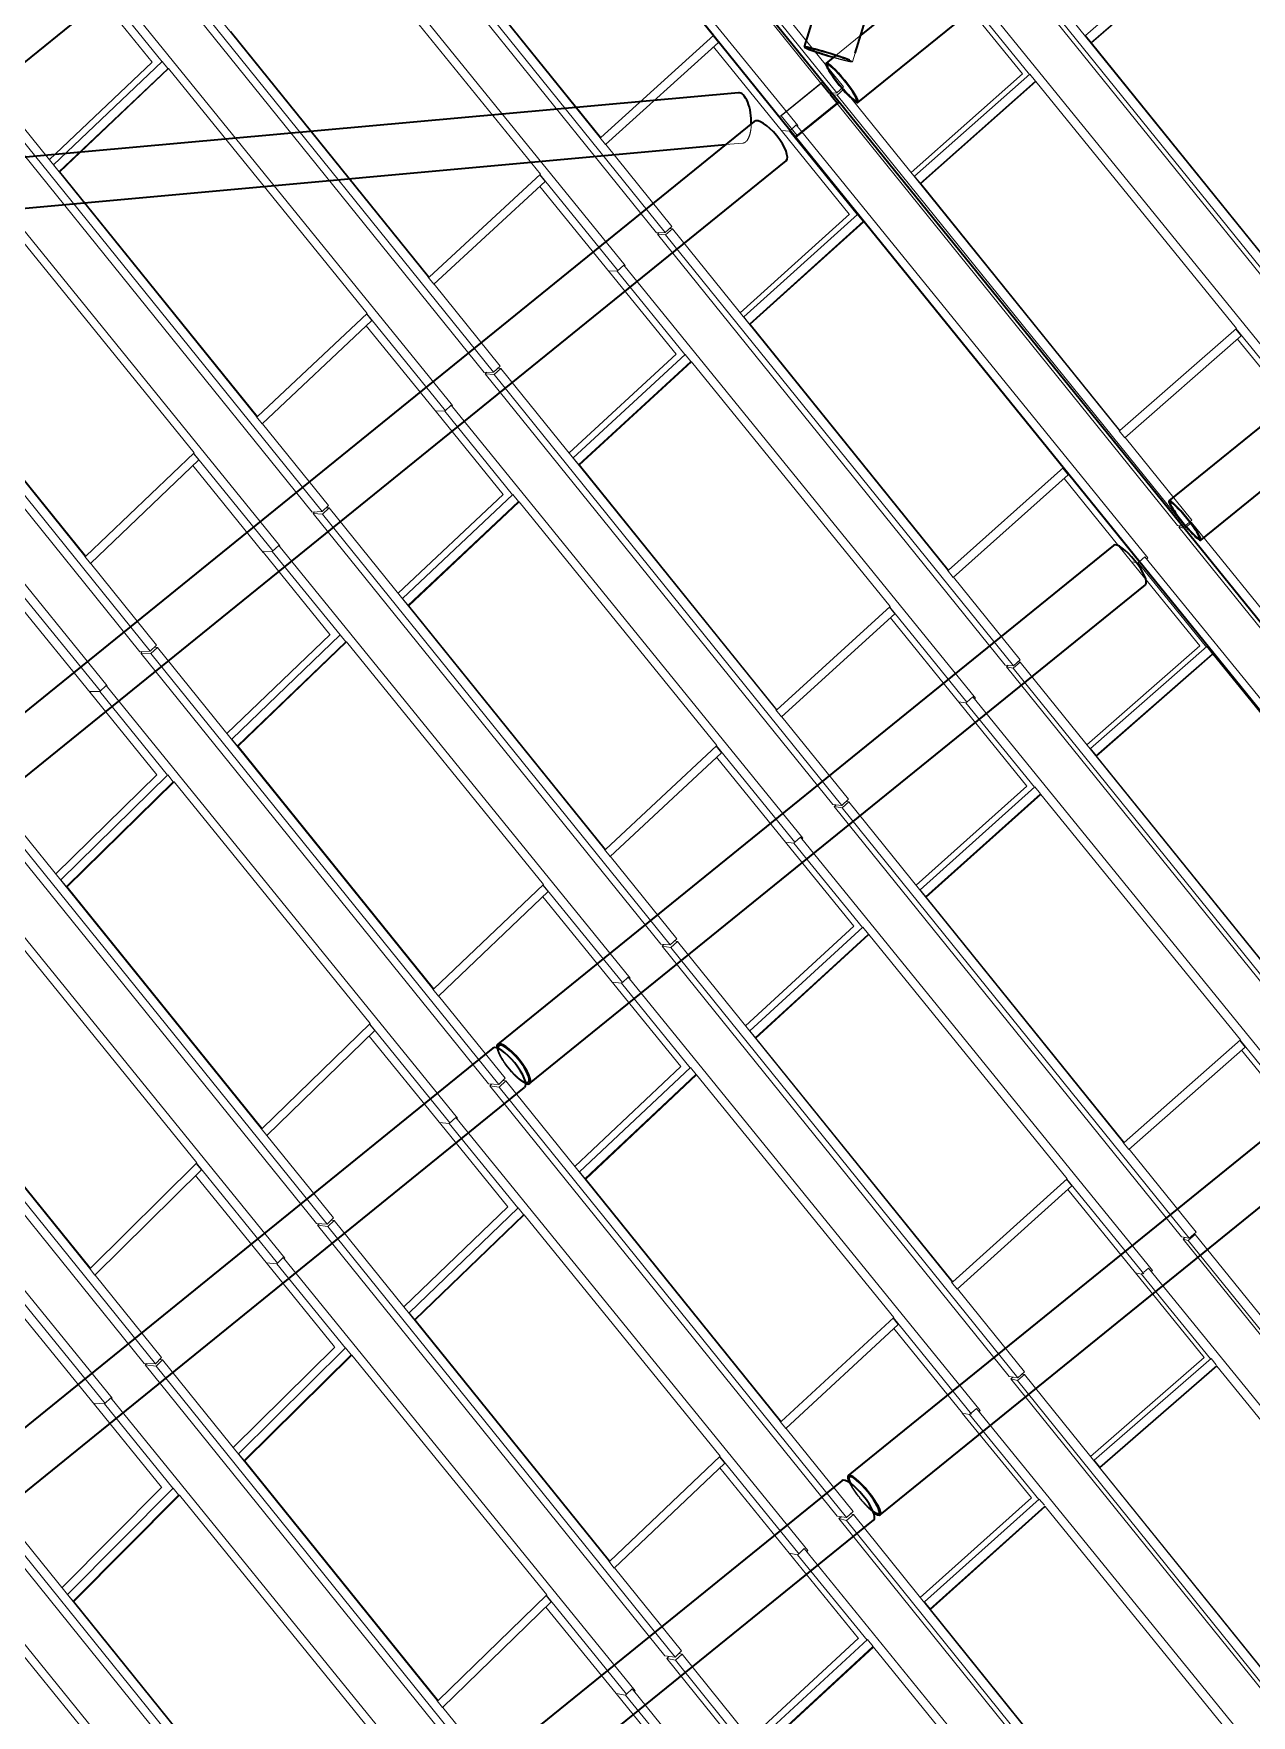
# Model space of a CAD drawing. Header units: millimetres. Extents: x 834681283 to 835686922, y 817551134 to 819407044.
# Drawn here: x 835303174 to 835309749, y 818142865 to 818151943 of the extents above; entities that cross this region are included whole.
import ezdxf

# ---------------------------------------------------------------- set-up
doc = ezdxf.new("R2010")
doc.units = ezdxf.units.MM
doc.header["$LTSCALE"] = 1200
doc.header["$MEASUREMENT"] = 0
doc.linetypes.add('P01-MAGP-P-RF$0$P01_MS_01_N1-FloorPlan-PART2OFUPPERROOFSETTINGOUT$0$BH DASHED2', pattern=[3, 2, -1])
doc.linetypes.add('P01-MAGP-P-RF$0$PHANTOM', pattern=[2.5, 1.25, -0.25, 0.25, -0.25, 0.25, -0.25])
for name, color, linetype, lineweight in [('P01-MAGP-P-RF$0$MMH053__', 253, 'P01-MAGP-P-RF$0$PHANTOM', 40), ('P01-MAGP-P-RF$0$P01_MS_01_N1-FloorPlan-PART2OFUPPERROOFSETTINGOUT$0$S-BEAM', 253, 'Continuous', 35), ('P01-MAGP-P-RF$0$P01_MS_01_N1-FloorPlan-PART2OFUPPERROOFSETTINGOUT$0$S-BEAM-HIDN', 253, 'P01-MAGP-P-RF$0$P01_MS_01_N1-FloorPlan-PART2OFUPPERROOFSETTINGOUT$0$BH DASHED2', 18), ('P01-MAGP-P-RF$0$ROOF MESH HALF TONE$0$A-GLAZ', 253, 'Continuous', 9)]:
    doc.layers.add(name, color=color, linetype=linetype, lineweight=lineweight)

# ---------------------------------------------------------------- blocks, each defined once
blk = doc.blocks.new('P01-MAGP-P-RF$0$P01_MS_01_N1-FloorPlan-PART2OFUPPERROOFSETTINGOUT$0$Circular Hollow Sections - CHS273x10_PSB97-8463233-PART 2 OF  UPPER ROOF SETTING OUT')
at = {"layer": 'P01-MAGP-P-RF$0$P01_MS_01_N1-FloorPlan-PART2OFUPPERROOFSETTINGOUT$0$S-BEAM'}
for p, q in [((83992, 47469.2), (80483.2, 45012.3)), ((80639.7, 44788.7), (84148.6, 47245.6))]:
    blk.add_line(p, q, dxfattribs=at)
for centre, major_axis, start_param, end_param in [((84070.3, 47357.4), (-78.3, 111.8), 3.141593, 6.283185), ((80561.5, 44900.5), (-78.3, 111.8), 0, 3.141593), ((80561.5, 44900.5), (-72.6, 103.6), 0, 3.141593), ((80561.5, 44900.5), (-78.3, 111.8), 3.141593, 6.283185), ((80561.5, 44900.5), (-72.6, 103.6), 3.141593, 6.283185)]:
    blk.add_ellipse(centre, major_axis=major_axis, ratio=0.284415, start_param=start_param, end_param=end_param, dxfattribs=at)
blk = doc.blocks.new('P01-MAGP-P-RF$0$P01_MS_01_N1-FloorPlan-PART2OFUPPERROOFSETTINGOUT$0$Circular Hollow Sections - CHS273x10_PSB97-8454068-PART 2 OF  UPPER ROOF SETTING OUT')
at = {"layer": 'P01-MAGP-P-RF$0$P01_MS_01_N1-FloorPlan-PART2OFUPPERROOFSETTINGOUT$0$S-BEAM'}
for p, q in [((82361.3, 57314.4), (75337.3, 52396.2)), ((75493.9, 52172.5), (82517.9, 57090.8))]:
    blk.add_line(p, q, dxfattribs=at)
for centre, major_axis, start_param, end_param in [((82439.6, 57202.6), (-78.3, 111.8), 3.141593, 6.283185), ((75415.6, 52284.3), (-78.3, 111.8), 0, 3.141593), ((75415.6, 52284.3), (-72.6, 103.6), 0, 3.141593), ((75415.6, 52284.3), (-78.3, 111.8), 3.141593, 6.283185), ((75415.6, 52284.3), (-72.6, 103.6), 3.141593, 6.283185)]:
    blk.add_ellipse(centre, major_axis=major_axis, ratio=0.358162, start_param=start_param, end_param=end_param, dxfattribs=at)
blk = doc.blocks.new('P01-MAGP-P-RF$0$P01_MS_01_N1-FloorPlan-PART2OFUPPERROOFSETTINGOUT$0$Circular Hollow Sections - CHS273x10_PSB97-8463272-PART 2 OF  UPPER ROOF SETTING OUT')
at = {"layer": 'P01-MAGP-P-RF$0$P01_MS_01_N1-FloorPlan-PART2OFUPPERROOFSETTINGOUT$0$S-BEAM'}
for p, q in [((82275.3, 49929.5), (78768.2, 47473.8)), ((78924.8, 47250.2), (82431.8, 49705.9))]:
    blk.add_line(p, q, dxfattribs=at)
for centre, major_axis, start_param, end_param in [((82353.6, 49817.7), (-78.3, 111.8), 3.141593, 6.283185), ((78846.5, 47362), (-78.3, 111.8), 3.141593, 6.283185), ((78846.5, 47362), (-72.6, 103.6), 3.141593, 6.283185), ((78846.5, 47362), (-78.3, 111.8), 0, 3.141593), ((78846.5, 47362), (-72.6, 103.6), 0, 3.141593)]:
    blk.add_ellipse(centre, major_axis=major_axis, ratio=0.308608, start_param=start_param, end_param=end_param, dxfattribs=at)
blk = doc.blocks.new('P01-MAGP-P-RF$0$P01_MS_01_N1-FloorPlan-PART2OFUPPERROOFSETTINGOUT$0$Circular Hollow Sections - CHS273x16_PSB98-8453937-PART 2 OF  UPPER ROOF SETTING OUT')
at = {"layer": 'P01-MAGP-P-RF$0$P01_MS_01_N1-FloorPlan-PART2OFUPPERROOFSETTINGOUT$0$S-BEAM'}
for p, q in [((80508.6, 59679.4), (73851, 55017.8)), ((74007.6, 54794.1), (80743.5, 59510.7))]:
    blk.add_line(p, q, dxfattribs=at)
for centre, major_axis, start_param, end_param in [((80665.2, 59622.5), (-78.3, 111.8), 3.141593, 5.452711), ((73929.3, 54906), (-78.3, 111.8), 0, 3.141593), ((73929.3, 54906), (-78.3, 111.8), 3.141593, 6.283185), ((73929.3, 54906), (-72.6, 103.6), 3.141593, 6.283185), ((73929.3, 54906), (-72.6, 103.6), 0, 3.141593)]:
    blk.add_ellipse(centre, major_axis=major_axis, ratio=0.383303, start_param=start_param, end_param=end_param, dxfattribs=at)
at = {"layer": 'P01-MAGP-P-RF$0$P01_MS_01_N1-FloorPlan-PART2OFUPPERROOFSETTINGOUT$0$S-BEAM-HIDN'}
blk.add_line((80586.9, 59734.3), (80508.6, 59679.5), dxfattribs=at)
blk.add_ellipse((80665.2, 59622.5), major_axis=(-78.3, 111.8), ratio=0.383303, start_param=5.453076, end_param=6.283185, dxfattribs=at)
blk = doc.blocks.new('P01-MAGP-P-RF$0$P01_MS_01_N1-FloorPlan-PART2OFUPPERROOFSETTINGOUT$0$Circular Hollow Sections - CHS273x10_PSB97-8454491-PART 2 OF  UPPER ROOF SETTING OUT')
at = {"layer": 'P01-MAGP-P-RF$0$P01_MS_01_N1-FloorPlan-PART2OFUPPERROOFSETTINGOUT$0$S-BEAM'}
for p, q in [((91452.6, 60017.9), (84638.4, 55246.5)), ((84597.9, 54884.9), (91609.2, 59794.3)), ((84495.8, 55146.7), (84441.3, 55108.5))]:
    blk.add_line(p, q, dxfattribs=at)
for centre, major_axis, start_param, end_param in [((91530.9, 59906.1), (-78.3, 111.8), 3.141593, 6.283185), ((84519.6, 54996.7), (-78.3, 111.8), 0, 3.141593), ((84519.6, 54996.7), (-78.3, 111.8), 3.141593, 6.283185), ((84519.6, 54996.7), (-72.6, 103.6), 3.141593, 6.283185), ((84519.6, 54996.7), (-72.6, 103.6), 0, 3.141593)]:
    blk.add_ellipse(centre, major_axis=major_axis, ratio=0.139727, start_param=start_param, end_param=end_param, dxfattribs=at)
at = {"layer": 'P01-MAGP-P-RF$0$P01_MS_01_N1-FloorPlan-PART2OFUPPERROOFSETTINGOUT$0$S-BEAM-HIDN'}
blk.add_line((84638.4, 55246.5), (84495.8, 55146.7), dxfattribs=at)
blk = doc.blocks.new('P01-MAGP-P-RF$0$P01_MS_01_N1-FloorPlan-PART2OFUPPERROOFSETTINGOUT$0$Circular Hollow Sections - CHS273x8_PSB100-8479085-PART 2 OF  UPPER ROOF SETTING OUT')
at = {"layer": 'P01-MAGP-P-RF$0$P01_MS_01_N1-FloorPlan-PART2OFUPPERROOFSETTINGOUT$0$S-BEAM'}
for p, q in [((86001.4, 59516), (84329.4, 55204.3)), ((84601.8, 55151.4), (86255.9, 59417.3))]:
    blk.add_line(p, q, dxfattribs=at)
for centre, major_axis, start_param, end_param in [((86128.6, 59466.7), (-127.3, 49.3), 3.141593, 6.283185), ((84456.7, 55154.9), (-127.3, 49.3), 0, 1.798404), ((84456.7, 55154.9), (-127.3, 49.3), 3.67592, 6.283185), ((84456.7, 55154.9), (-119.8, 46.5), 0, 1.814367), ((84456.7, 55154.9), (-119.8, 46.5), 3.683398, 6.283185)]:
    blk.add_ellipse(centre, major_axis=major_axis, ratio=0.052678, start_param=start_param, end_param=end_param, dxfattribs=at)
at = {"layer": 'P01-MAGP-P-RF$0$P01_MS_01_N1-FloorPlan-PART2OFUPPERROOFSETTINGOUT$0$S-BEAM-HIDN'}
blk.add_line((84584, 55105.6), (84601.7, 55151.4), dxfattribs=at)
for major_axis, start_param, end_param in [((-127.3, 49.3), 1.798768, 3.141593), ((-119.8, 46.5), 1.814755, 3.141593), ((-119.8, 46.5), 3.141593, 3.683011), ((-127.3, 49.3), 3.141593, 3.675555)]:
    blk.add_ellipse((84456.7, 55154.9), major_axis=major_axis, ratio=0.052678, start_param=start_param, end_param=end_param, dxfattribs=at)
blk = doc.blocks.new('P01-MAGP-P-RF$0$P01_MS_01_N1-FloorPlan-PART2OFUPPERROOFSETTINGOUT$0$Circular Hollow Sections - CHS273x10_PSB97-8463234-PART 2 OF  UPPER ROOF SETTING OUT')
at = {"layer": 'P01-MAGP-P-RF$0$P01_MS_01_N1-FloorPlan-PART2OFUPPERROOFSETTINGOUT$0$S-BEAM'}
for p, q in [((87489.5, 49918.2), (84028.6, 47494.9)), ((84185.2, 47271.3), (87646.1, 49694.6))]:
    blk.add_line(p, q, dxfattribs=at)
for centre, major_axis, start_param, end_param in [((87567.8, 49806.4), (-78.3, 111.8), 3.141593, 6.283185), ((84106.9, 47383.1), (-78.3, 111.8), 0, 0.726239), ((84106.9, 47383.1), (-78.3, 111.8), 3.141593, 6.283185), ((84106.9, 47383.1), (-72.6, 103.6), 0, 0.705416), ((84106.9, 47383.1), (-72.6, 103.6), 3.141593, 6.283185), ((84106.9, 47383.1), (-72.6, 103.6), 2.436177, 3.141593), ((84106.9, 47383.1), (-78.3, 111.8), 2.415354, 3.141593)]:
    blk.add_ellipse(centre, major_axis=major_axis, ratio=0.213826, start_param=start_param, end_param=end_param, dxfattribs=at)
at = {"layer": 'P01-MAGP-P-RF$0$P01_MS_01_N1-FloorPlan-PART2OFUPPERROOFSETTINGOUT$0$S-BEAM-HIDN'}
for major_axis, start_param, end_param in [((-78.3, 111.8), 0.726604, 2.414989), ((-72.6, 103.6), 0.70581, 2.435783)]:
    blk.add_ellipse((84106.9, 47383.1), major_axis=major_axis, ratio=0.213826, start_param=start_param, end_param=end_param, dxfattribs=at)
blk = doc.blocks.new('P01-MAGP-P-RF$0$P01_MS_01_N1-FloorPlan-PART2OFUPPERROOFSETTINGOUT$0$Circular Hollow Sections - CHS273x8_PSB100-8479034-PART 2 OF  UPPER ROOF SETTING OUT')
at = {"layer": 'P01-MAGP-P-RF$0$P01_MS_01_N1-FloorPlan-PART2OFUPPERROOFSETTINGOUT$0$S-BEAM'}
for p, q in [((83957.6, 54982.6), (79427.7, 54889.3)), ((79433.3, 54616.3), (83868.9, 54707.7))]:
    blk.add_line(p, q, dxfattribs=at)
for centre, major_axis, start_param, end_param in [((83960.4, 54846.1), (-2.8, 136.5), 4.413621, 6.283185), ((79430.5, 54752.8), (-2.8, 136.5), 0, 3.141593), ((79430.5, 54752.8), (-2.6, 128.5), 0, 3.141593), ((79430.5, 54752.8), (-2.8, 136.5), 3.141593, 6.283185), ((79430.5, 54752.8), (-2.6, 128.5), 3.141593, 6.283185)]:
    blk.add_ellipse(centre, major_axis=major_axis, ratio=0.413415, start_param=start_param, end_param=end_param, dxfattribs=at)
at = {"layer": 'P01-MAGP-P-RF$0$P01_MS_01_N1-FloorPlan-PART2OFUPPERROOFSETTINGOUT$0$S-BEAM-HIDN'}
blk.add_line((83868.9, 54707.7), (83963.2, 54709.6), dxfattribs=at)
blk.add_ellipse((83960.4, 54846.1), major_axis=(-2.8, 136.5), ratio=0.413415, start_param=3.141593, end_param=4.413257, dxfattribs=at)
blk = doc.blocks.new('P01-MAGP-P-RF$0$ROOF MESH HALF TONE')
at = {"layer": 'P01-MAGP-P-RF$0$ROOF MESH HALF TONE$0$A-GLAZ', "lineweight": 5}
for p, q in [((82732.1, 57399.5), (84444.6, 54946.3)), ((84488.1, 54944.2), (82775.5, 57397.4)), ((84265.2, 54783.7), (82536.2, 57245.5)), ((83196.5, 54792.2), (81836.5, 56740.3)), ((81751.6, 56712.4), (83464.1, 54259.3)), ((83511.1, 54257.3), (81798.7, 56710.4)), ((82861.2, 56704.5), (83846.3, 55301.9)), ((83283.1, 54094.2), (81554.2, 56556)), ((83199.3, 54793.8), (82220.3, 56196.2)), ((80771.1, 56025.4), (82483.7, 53572.2)), ((82534.2, 53570.4), (80821.5, 56023.6)), ((82217.7, 54107.4), (80858.9, 56053.7)), ((81879.4, 56015.5), (82861.1, 54617.7)), ((80811.7, 55367.6), (80486, 55831.4)), ((80864.9, 55366.5), (80535.1, 55836.2)), ((82300.5, 53404.9), (80572, 55866.4)), ((86858.5, 53709.3), (85504, 55649.1)), ((85848.1, 55159.6), (86515.1, 55661.8)), ((85429.8, 55626.3), (87141.9, 53174.4)), ((87176.7, 53167.7), (85464.6, 55619.6)), ((86541.6, 55620.2), (85874.7, 55118.1)), ((85877.7, 55117.6), (86544.5, 55619.7)), ((82222.6, 54106.5), (81246.8, 55504.1)), ((86968, 53012.8), (85237.7, 55476.4)), ((84526.4, 54973.9), (84200.3, 55441.1)), ((85494.3, 54977), (85166.1, 55444.3)), ((85532.9, 54970.8), (85198.7, 55446.6)), ((79790.5, 55338.5), (81503.5, 52885.1)), ((81557.1, 52883.6), (79844, 55337)), ((81240.5, 53420.1), (79880.9, 55367.3)), ((80811.8, 55367.6), (80220.6, 54880.8)), ((80241.4, 54852.9), (80865.9, 55367.3)), ((80892.8, 55326.8), (80268.3, 54812.4)), ((80272.9, 54812.3), (80897.4, 55326.7)), ((80893.7, 55327.5), (80865.9, 55367.3)), ((80892.8, 55326.8), (80897.4, 55326.7)), ((80892.9, 55326.8), (80893.7, 55327.5)), ((80897.4, 55326.7), (81875.7, 53933.4)), ((83846.3, 55301.9), (83199.3, 54793.8)), ((83869.2, 55261.1), (83842.6, 55299.1)), ((84222.5, 54760.6), (83843.7, 55299.9)), ((83222.1, 54752.9), (83869.2, 55261.1)), ((84181.1, 54754.6), (83841, 55238.9)), ((81317.6, 52715.8), (79589.7, 55176.9)), ((85845.5, 55160), (85848.1, 55159.6)), ((85848.1, 55159.6), (85876.3, 55119.3)), ((85876.3, 55119.3), (85873.7, 55119.7)), ((85877.7, 55117.6), (85874.7, 55118.1)), ((86862.3, 53707.5), (85877.7, 55117.6)), ((84444.6, 54946.3), (84488.1, 54944.2)), ((84449.2, 54938.7), (84458.3, 54945.6)), ((84449.2, 54938.7), (86160.6, 52487.2)), ((84488.4, 54931.8), (84449.2, 54938.7)), ((84488.1, 54944.2), (84526.4, 54973.9)), ((84527.4, 54961.5), (84488.4, 54931.8)), ((86199.7, 52480.3), (84488.4, 54931.8)), ((84513.6, 54963.9), (84527.4, 54961.5)), ((85881.5, 53021.7), (84527.4, 54961.5)), ((85494.4, 54977), (84857.6, 54488.5)), ((84875.3, 54466.3), (85534.6, 54972.1)), ((85561.1, 54930.7), (84901.9, 54425)), ((84905.2, 54424.4), (85564.4, 54930.2)), ((85562.7, 54931.9), (85534.6, 54972.1)), ((85561.1, 54930.7), (85562.7, 54931.9)), ((85561.1, 54930.7), (85564.4, 54930.2)), ((85564.4, 54930.2), (86551.6, 53524.6)), ((80241.4, 54852.9), (80269.2, 54813.1)), ((80272.9, 54812.3), (80268.3, 54812.4)), ((81245.6, 53419.2), (80272.9, 54812.3)), ((83194.1, 54793), (83222.1, 54752.9)), ((83199.3, 54793.8), (83195.3, 54793.9)), ((83549, 54287.2), (83223.3, 54753.8)), ((84217.9, 54757), (84175.6, 54762.5)), ((84509.3, 54287.5), (84181.2, 54754.6)), ((84256.4, 54787), (84217.9, 54757)), ((84552.2, 54281.1), (84217.9, 54757)), ((85987.2, 52323.1), (84256.4, 54787)), ((84261.1, 54780.4), (84265.2, 54783.7)), ((78809.6, 54651.7), (80523.3, 52197.9)), ((80579.6, 52196.7), (78865.9, 54650.5)), ((80263, 52732.7), (78902.4, 54680.9)), ((79915.1, 54637.9), (80890.2, 53248.9)), ((82861.1, 54617.7), (82222.6, 54106.5)), ((82245.2, 54065.8), (82883.8, 54577.1)), ((82883.8, 54577.1), (82857.4, 54614.7)), ((83241.1, 54070.6), (82858.4, 54615.5)), ((80334.4, 52026.7), (78607.4, 54487.4)), ((83196, 54064.9), (82853.4, 54552.7)), ((84872.9, 54466.6), (84875.3, 54466.3)), ((84875.3, 54466.3), (84903.4, 54426.1)), ((84903.4, 54426.1), (84900.9, 54426.4)), ((84905.2, 54424.4), (84901.9, 54425)), ((85885.7, 53019.9), (84905.2, 54424.4)), ((83511.1, 54257.3), (83549, 54287.2)), ((84509.5, 54287.5), (83883.5, 53797.4)), ((83464.1, 54259.3), (83511.1, 54257.3)), ((83468.8, 54251.3), (83478.2, 54258.7)), ((83468.8, 54251.3), (85179.6, 51800.1)), ((83512.2, 54244.3), (83468.8, 54251.3)), ((83550.7, 54274.3), (83512.2, 54244.3)), ((85223, 51793.1), (83512.2, 54244.3)), ((83535.8, 54276.7), (83550.7, 54274.3)), ((84904.7, 52334.3), (83550.7, 54274.3)), ((83902.9, 53772.7), (84553.8, 54282.4)), ((84580.3, 54241.2), (83929.4, 53731.6)), ((83933.1, 53731.1), (84583.9, 54240.7)), ((84581.8, 54242.4), (84553.8, 54282.4)), ((84580.3, 54241.2), (84581.8, 54242.4)), ((84580.3, 54241.2), (84583.9, 54240.7)), ((84583.9, 54240.7), (85567.1, 52841.1)), ((80268.2, 52731.9), (79298.3, 54120.8)), ((82217.2, 54105.7), (82245.2, 54065.8)), ((82217.7, 54107.4), (82218.3, 54106.6)), ((82222.6, 54106.5), (82218.3, 54106.6)), ((82571.6, 53600.5), (82246.2, 54066.6)), ((83236.9, 54067.3), (83190.5, 54072.9)), ((83524.2, 53597.9), (83196.1, 54064.9)), ((83274.9, 54097.5), (83236.9, 54067.3)), ((83570.6, 53592.3), (83236.9, 54067.3)), ((85006, 51633.6), (83274.9, 54097.5)), ((83279.3, 54091.2), (83283.1, 54094.2)), ((81875.7, 53933.4), (81245.6, 53419.2)), ((81898.2, 53893), (81872, 53930.4)), ((82259.5, 53380.5), (81872.9, 53931.1)), ((81268, 53378.7), (81898.2, 53893)), ((82210.7, 53375.2), (81865.7, 53866.5)), ((83902.9, 53772.7), (83930.9, 53732.7)), ((83930.9, 53732.7), (83928.5, 53733)), ((83933.1, 53731.1), (83929.4, 53731.6)), ((84909.2, 52332.6), (83933.1, 53731.1)), ((82483.7, 53572.2), (82534.2, 53570.4)), ((82488.5, 53564.2), (82498, 53571.7)), ((82488.5, 53564.2), (84199.1, 51113.1)), ((82535.9, 53557.2), (82488.5, 53564.2)), ((82534.2, 53570.4), (82571.6, 53600.5)), ((82573.9, 53587.4), (82535.9, 53557.2)), ((82558.2, 53589.7), (82573.9, 53587.4)), ((83928, 51647), (82573.9, 53587.4)), ((83524.4, 53597.9), (82909.7, 53106.2)), ((82930.6, 53079.1), (83572.6, 53592.7)), ((83600.5, 53552.9), (83572.6, 53592.7)), ((84246.5, 51106.1), (82535.9, 53557.2)), ((83599.1, 53551.8), (82957.1, 53038.2)), ((82961.2, 53037.7), (83603.1, 53551.2)), ((83599.1, 53551.8), (83600.5, 53552.9)), ((83599.1, 53551.8), (83603.1, 53551.2)), ((83603.1, 53551.2), (84582, 52157.9)), ((86551.6, 53524.6), (85885.7, 53019.9)), ((85908.9, 52979.1), (86574.9, 53483.8)), ((86574.9, 53483.8), (86548.2, 53522)), ((86919.8, 52996.1), (86549.7, 53523.1)), ((81240.1, 53418.5), (81268, 53378.7)), ((81240.6, 53420), (81241.1, 53419.3)), ((81245.6, 53419.2), (81241.1, 53419.3)), ((81594, 52913.8), (81268.9, 53379.4)), ((82255.8, 53377.5), (82205.4, 53383)), ((82293.2, 53407.9), (82255.8, 53377.5)), ((84024.1, 50944.1), (82293.2, 53407.9)), ((82297.2, 53402.2), (82300.5, 53404.9)), ((86891, 52988.4), (86554.1, 53468)), ((82539, 52908.3), (82210.9, 53375.2)), ((82589.8, 52902), (82255.8, 53377.5)), ((80890.2, 53248.9), (80268.2, 52731.9)), ((80290.4, 52691.7), (80912.4, 53208.7)), ((80912.4, 53208.7), (80886.4, 53245.8)), ((81277.6, 52690.3), (80887.2, 53246.4)), ((81225.4, 52685.7), (80878.2, 53180.2)), ((82930.6, 53079.1), (82958.4, 53039.3)), ((82961.2, 53037.7), (82957.1, 53038.2)), ((83932.8, 51645.3), (82961.2, 53037.7)), ((85880.7, 53019.2), (85908.9, 52979.1)), ((85881.5, 53021.7), (85882.4, 53020.5)), ((85885.7, 53019.9), (85882.4, 53020.5)), ((86238.7, 52510), (85910.4, 52980.3)), ((81503.5, 52885.1), (81557.1, 52883.6)), ((81508.2, 52877.2), (81517.4, 52884.7)), ((81508.2, 52877.2), (83218.8, 50426)), ((81559.3, 52870.4), (81508.2, 52877.2)), ((81557.1, 52883.6), (81594, 52913.8)), ((81596.8, 52900.8), (81559.3, 52870.4)), ((83270, 50419.2), (81559.3, 52870.4)), ((81580.7, 52903), (81596.8, 52900.8)), ((82951.4, 50959.8), (81596.8, 52900.8)), ((82539.1, 52908.3), (81935.9, 52414.9)), ((81958.2, 52385.5), (82591.1, 52903.1)), ((82617.6, 52862.5), (81984.7, 52344.9)), ((81989.1, 52344.4), (82621.9, 52861.9)), ((82618.8, 52863.5), (82591.1, 52903.1)), ((82617.6, 52862.5), (82618.8, 52863.5)), ((82617.6, 52862.5), (82621.9, 52861.9)), ((82621.9, 52861.9), (83596.4, 51474.9)), ((85567.1, 52841.1), (84909.2, 52332.6)), ((85590, 52800.5), (85563.6, 52838.3)), ((85938.5, 52307.8), (85565, 52839.4)), ((84932, 52291.9), (85590, 52800.5)), ((85899.2, 52309), (85566.6, 52782.4)), ((80262.7, 52731.3), (80290.4, 52691.7)), ((80263, 52732.6), (80263.4, 52732)), ((80268.2, 52731.9), (80263.4, 52732)), ((80616.1, 52227.1), (80291.2, 52692.3)), ((81274.4, 52687.6), (81225.3, 52692.6)), ((81225.4, 52685.7), (81228.7, 52685.7)), ((81553.8, 52218.7), (81226.2, 52685.1)), ((81311.3, 52718.2), (81274.4, 52687.6)), ((81608.1, 52212.6), (81274.4, 52687.6)), ((83041.8, 50254.8), (81311.3, 52718.2)), ((81314.7, 52713.4), (81317.6, 52715.8)), ((80240.2, 51996.4), (79891.1, 52493.8)), ((80295.6, 52000), (79901.6, 52561.4)), ((86160.6, 52487.2), (86199.7, 52480.3)), ((86166.3, 52478.1), (86175.2, 52484.6)), ((86197, 52468.7), (86166.3, 52478.1)), ((86166.5, 52477.9), (87876.1, 50028.7)), ((86236.8, 52498.1), (86197, 52468.7)), ((86199.7, 52480.3), (86238.7, 52510)), ((86227, 52501.1), (86236.8, 52498.1)), ((87587.9, 50562.5), (86236.8, 52498.1)), ((81958.2, 52385.5), (81985.9, 52345.9)), ((87906.7, 50019.3), (86197, 52468.7)), ((81989.1, 52344.4), (81984.7, 52344.9)), ((82956.4, 50958.2), (81989.1, 52344.4)), ((84904, 52331.9), (84932, 52291.9)), ((84904.7, 52334.3), (84905.5, 52333.1)), ((84909.2, 52332.6), (84905.5, 52333.1)), ((85261.5, 51823.1), (84933.5, 52293.1)), ((86235.3, 51830.5), (85899.1, 52309)), ((85933.6, 52301), (85899.1, 52309)), ((85939.2, 52305.2), (85933.6, 52301)), ((86270.6, 51821.4), (85933.6, 52301)), ((85973, 52330.7), (85939.9, 52305.8)), ((87705.9, 49864.3), (85973, 52330.7)), ((85981.5, 52318.6), (85987.2, 52323.1)), ((80579.6, 52196.7), (80616.1, 52227.1)), ((80619.2, 52214.4), (80582.3, 52183.8)), ((80603.2, 52216.3), (80619.2, 52214.4)), ((81974.5, 50272.6), (80619.2, 52214.4)), ((81553.9, 52218.7), (80961.7, 51723.7)), ((80985.3, 51692.1), (81609.2, 52213.5)), ((81636.8, 52174.1), (81609.2, 52213.5)), ((80523.3, 52197.9), (80579.6, 52196.7)), ((80527.6, 52190.3), (80536.4, 52197.6)), ((80527.6, 52190.3), (82238.7, 49738.8)), ((80582.3, 52183.8), (80527.6, 52190.3)), ((82293.4, 49732.2), (80582.3, 52183.8)), ((81635.7, 52173.2), (81011.9, 51651.8)), ((81016.5, 51651.3), (81640.4, 52172.7)), ((81635.7, 52173.2), (81640.4, 52172.7)), ((81635.8, 52173.2), (81636.8, 52174.1)), ((81640.4, 52172.7), (82610.4, 50791.8)), ((84582, 52157.9), (83932.8, 51645.3)), ((83955.3, 51605), (84604.5, 52117.6)), ((84604.5, 52117.6), (84578.4, 52155)), ((84959.5, 51615.4), (84579.7, 52156.1)), ((80329.3, 52028.6), (80292.9, 51997.7)), ((82059, 49565.6), (80329.3, 52028.6)), ((80332, 52024.7), (80334.4, 52026.7)), ((84921.5, 51609), (84578.6, 52097.1)), ((80292.9, 51997.7), (80240, 52002.7)), ((80240.2, 51996.4), (80244, 51996.4)), ((80568.7, 51529.2), (80240.6, 51996.4)), ((80626.1, 51523.3), (80292.9, 51997.7)), ((85179.6, 51800.1), (85223, 51793.1)), ((85185.9, 51790.3), (85195.5, 51797.6)), ((85185.9, 51790.3), (86894.6, 49341.5)), ((85221.8, 51780.2), (85185.9, 51790.3)), ((85261.2, 51809.8), (85221.8, 51780.2)), ((86930.6, 49331.4), (85221.8, 51780.2)), ((85223, 51793.1), (85261.5, 51823.1)), ((85248.9, 51813.3), (85261.2, 51809.8)), ((86611.5, 49874.8), (85261.2, 51809.8)), ((86235.5, 51830.6), (85589.1, 51340)), ((85607.4, 51318.1), (86272.9, 51823.1)), ((86298.7, 51781.3), (85633.4, 51276.4)), ((85636.5, 51275.6), (86301.8, 51780.5)), ((86301, 51783), (86272.9, 51823.1)), ((86298.7, 51781.3), (86301.8, 51780.5)), ((86298.8, 51781.3), (86301, 51783)), ((86301.8, 51780.5), (87289.3, 50375)), ((80985.3, 51692.1), (81012.9, 51652.7)), ((81016.5, 51651.3), (81011.9, 51651.8)), ((81979.8, 50271.2), (81016.5, 51651.3)), ((83927.4, 51644.8), (83955.3, 51605)), ((83928.1, 51646.9), (83928.8, 51645.9)), ((83932.8, 51645.3), (83928.8, 51645.9)), ((84284.4, 51136.3), (83956.6, 51606)), ((84953.7, 51611), (84914, 51619.6)), ((85250.8, 51140.4), (84921.5, 51608.9)), ((84958.3, 51614.4), (84953.7, 51611)), ((85291.2, 51130.8), (84953.7, 51611)), ((84992.6, 51640.9), (84959.5, 51615.4)), ((86726.2, 49174.3), (84992.6, 51640.9)), ((85000.7, 51629.4), (85006, 51633.6)), ((79546.9, 51503.5), (81258.7, 49051.5)), ((81316.4, 49045.2), (79604.5, 51497.2)), ((80997.2, 49585.3), (79640.9, 51528.1)), ((80568.8, 51529.2), (79986.8, 51032.7)), ((80011.6, 50999.1), (80627, 51524.1)), ((80653.6, 51484), (80038.2, 50959)), ((80043.1, 50958.5), (80658.5, 51483.5)), ((80654.5, 51484.8), (80627, 51524.1)), ((80653.6, 51484), (80650.6, 51488.3)), ((80653.6, 51484), (80658.5, 51483.5)), ((80653.7, 51484.1), (80654.5, 51484.8)), ((80658.5, 51483.5), (81624.3, 50108.4)), ((83596.4, 51474.9), (82956.4, 50958.2)), ((83978.8, 50924.9), (83593.8, 51472.9)), ((82978.6, 50918.1), (83618.6, 51434.9)), ((83936.4, 50919.3), (83590.2, 51412)), ((83618.6, 51434.9), (83592.7, 51471.9)), ((81075.8, 48876.6), (79347.1, 51338.9)), ((85603.9, 51318.8), (85607.4, 51318.1)), ((85607.4, 51318.1), (85635.5, 51277.9)), ((85635.5, 51277.9), (85631.9, 51278.7)), ((85636.5, 51275.6), (85633.4, 51276.4)), ((86615.7, 49872.3), (85636.5, 51275.6)), ((84199.1, 51113.1), (84246.5, 51106.1)), ((84205.5, 51102.9), (84215.6, 51110.6)), ((84246.5, 51106.1), (84284.4, 51136.3)), ((84285.4, 51122.3), (84246.6, 51092.3)), ((84271.3, 51125.9), (84285.4, 51122.3)), ((85635.3, 49187.3), (84285.4, 51122.3)), ((85251, 51140.5), (84616.5, 50647.6)), ((84636.9, 50622.4), (85293.3, 51132.4)), ((85321.2, 51092.5), (85293.3, 51132.4)), ((84205.5, 51102.9), (85913.6, 48654.3)), ((84246.6, 51092.3), (84205.5, 51102.9)), ((85954.7, 48643.8), (84246.6, 51092.3)), ((85319.2, 51090.9), (84662.9, 50581.1)), ((84666.4, 50580.3), (85322.7, 51090.1)), ((85319.2, 51090.9), (85322.7, 51090.1)), ((85319.3, 51091), (85321.2, 51092.5)), ((85322.7, 51090.1), (86304.8, 49692.7)), ((80011.6, 50999.1), (80039.1, 50959.8)), ((80043.1, 50958.5), (80038.2, 50959)), ((81002.6, 49584.1), (80043.1, 50958.5)), ((82950.8, 50957.8), (82978.6, 50918.1)), ((82951.4, 50959.7), (82952.1, 50958.8)), ((82956.4, 50958.2), (82952.1, 50958.8)), ((83973.6, 50920.9), (83928.9, 50929.8)), ((84011.9, 50951.1), (83978.8, 50924.9)), ((85745.6, 48484.6), (84011.9, 50951.1)), ((84019.5, 50940.3), (84024.1, 50944.1)), ((80019.4, 48898.1), (78662, 50841.7)), ((83307.4, 50449.6), (82979.8, 50919.1)), ((84265.9, 50450.3), (83936.4, 50919.2)), ((83977, 50923.6), (83973.6, 50920.9)), ((84311.3, 50440.4), (83973.6, 50920.9)), ((78565.8, 50816.7), (80278.6, 48364)), ((80338.9, 48358), (78626.1, 50810.7)), ((79676.4, 50794.5), (80638.2, 49424.6)), ((82610.4, 50791.8), (81979.8, 50271.2)), ((82001.7, 50231.3), (82632.3, 50752)), ((82632.3, 50752), (82606.6, 50788.7)), ((82997.7, 50234.4), (82607.7, 50789.6)), ((82951, 50229.6), (82601.8, 50726.8)), ((80092.4, 48187.8), (78364.9, 50649.4)), ((84633.7, 50623), (84636.9, 50622.4)), ((84636.9, 50622.4), (84664.8, 50582.5)), ((84664.8, 50582.5), (84661.5, 50583.2)), ((84666.4, 50580.3), (84662.9, 50581.1)), ((85639.8, 49185), (84666.4, 50580.3)), ((83218.8, 50426), (83270, 50419.2)), ((83225.2, 50415.7), (83235.4, 50423.8)), ((83225.2, 50415.7), (84933.2, 47967.1)), ((83271.1, 50405), (83225.2, 50415.7)), ((83270, 50419.2), (83307.4, 50449.6)), ((83309.4, 50435.3), (83271.1, 50405)), ((84979.1, 47956.4), (83271.1, 50405)), ((83294.2, 50438.8), (83309.4, 50435.3)), ((84659.3, 48500.1), (83309.4, 50435.3)), ((84266.1, 50450.4), (83644.3, 49955.2)), ((83666.5, 49926.9), (84313.1, 50441.9)), ((84339.1, 50400.8), (83692.6, 49885.9)), ((83696.5, 49885.1), (84343, 50400)), ((84340.9, 50402.2), (84313.1, 50441.9)), ((84339.1, 50400.8), (84343, 50400)), ((84339.2, 50400.9), (84340.9, 50402.2)), ((84343, 50400), (85319.4, 49010.9)), ((80024.9, 48896.9), (79068.6, 50266.3)), ((81974, 50270.8), (82001.7, 50231.3)), ((81974.5, 50272.5), (81975.1, 50271.7)), ((81979.8, 50271.2), (81975.1, 50271.7)), ((82330.3, 49762.9), (82002.7, 50232.2)), ((82993.1, 50230.7), (82943.9, 50239.8)), ((83280.9, 49760.3), (82951, 50229.6)), ((82995.5, 50232.6), (82993.1, 50230.7)), ((83330.8, 49750.3), (82993.1, 50230.7)), ((83030.8, 50261.2), (82997.7, 50234.4)), ((84764.3, 47795.1), (83030.8, 50261.2)), ((83037.7, 50251.4), (83041.8, 50254.8)), ((81624.3, 50108.4), (81002.6, 49584.1)), ((81024.3, 49544.5), (81646, 50068.9)), ((81965.6, 49540.1), (81613.5, 50041.5)), ((81646, 50068.9), (81620.5, 50105.3)), ((82016.2, 49543.8), (81621.4, 50106)), ((83663.7, 49927.4), (83666.5, 49926.9)), ((83666.5, 49926.9), (83694.2, 49887.2)), ((83694.2, 49887.2), (83691.3, 49887.8)), ((83696.5, 49885.1), (83692.6, 49885.9)), ((84664.1, 48497.9), (83696.5, 49885.1)), ((82293.4, 49732.2), (82330.3, 49762.9)), ((82333, 49748.7), (82295.3, 49718.2)), ((82317.2, 49752), (82333, 49748.7)), ((83683.2, 47813.1), (82333, 49748.7)), ((83281.1, 49760.3), (82672, 49262.7)), ((82695.8, 49231.6), (83332.4, 49751.6)), ((83360, 49712.2), (83332.4, 49751.6)), ((82238.7, 49738.8), (82293.4, 49732.2)), ((82244.9, 49728.8), (82254.9, 49736.9)), ((82244.9, 49728.8), (83953.1, 47279.9)), ((82295.3, 49718.2), (82244.9, 49728.8)), ((84003.5, 47269.3), (82295.3, 49718.2)), ((83358.5, 49710.9), (82722, 49191)), ((82726.3, 49190.2), (83362.7, 49710.1)), ((83358.5, 49711), (83360, 49712.2)), ((83358.5, 49710.9), (83362.7, 49710.1)), ((83362.7, 49710.1), (84333.3, 48329.2)), ((86304.8, 49692.7), (85639.8, 49185)), ((86327.4, 49652.2), (86301.1, 49689.9)), ((86676.7, 49159.5), (86302.9, 49691.3)), ((80996.8, 49583.8), (81024.3, 49544.5)), ((80997.2, 49585.3), (80997.7, 49584.6)), ((81002.6, 49584.1), (80997.7, 49584.6)), ((82049.4, 49571.4), (82012.3, 49540.6)), ((83782.3, 47105.7), (82049.4, 49571.4)), ((85662.3, 49144.3), (86327.4, 49652.2)), ((86638.5, 49165.9), (86307.4, 49637)), ((81352.7, 49076), (81025.2, 49545.3)), ((82012.3, 49540.6), (81958.9, 49549.8)), ((82295.9, 49070.2), (81965.7, 49540.1)), ((82349.8, 49060.3), (82012.3, 49540.6)), ((82055.5, 49562.7), (82059, 49565.6)), ((80638.2, 49424.6), (80024.9, 48896.9)), ((80046.4, 48857.6), (80659.7, 49385.3)), ((80659.7, 49385.3), (80634.4, 49421.4)), ((81034.5, 48853.3), (80635.2, 49422)), ((80980.2, 48850.8), (80625.5, 49355.9)), ((82693.4, 49232), (82695.8, 49231.6)), ((82695.8, 49231.6), (82723.4, 49192.2)), ((82723.4, 49192.2), (82720.9, 49192.6)), ((82726.3, 49190.2), (82722, 49191)), ((83688.3, 47811), (82726.3, 49190.2)), ((85634.3, 49184.2), (85662.3, 49144.3)), ((85635.3, 49187.3), (85636.4, 49185.8)), ((85639.8, 49185), (85636.4, 49185.8)), ((85993.6, 48673.7), (85664.2, 49145.8)), ((81258.7, 49051.5), (81316.4, 49045.2)), ((81264.5, 49042), (81273.9, 49049.8)), ((81264.5, 49042), (82973.2, 46592.7)), ((81318.8, 49031.5), (81264.5, 49042)), ((81316.4, 49045.2), (81352.7, 49076)), ((81355.9, 49062.3), (81318.8, 49031.5)), ((83027.5, 46582.2), (81318.8, 49031.5)), ((81340.2, 49065.4), (81355.9, 49062.3)), ((82706.7, 47126), (81355.9, 49062.3)), ((82296.1, 49070.3), (81699.1, 48570.3)), ((81724.5, 48536.6), (82351.2, 49061.5)), ((82378.6, 49022.3), (82351.2, 49061.5)), ((82377.4, 49021.2), (82378.6, 49022.3)), ((82377.3, 49021.1), (81750.7, 48496.4)), ((81755.3, 48495.5), (82381.9, 49020.3)), ((82377.3, 49021.1), (82381.9, 49020.3)), ((82381.9, 49020.3), (83346.8, 47647.4)), ((85319.4, 49010.9), (84664.1, 48497.9)), ((84686.2, 48457.7), (85341.6, 48970.8)), ((85341.6, 48970.8), (85315.6, 49007.9)), ((85697.1, 48468.9), (85317.3, 49009.2)), ((85651.8, 48478.7), (85318.6, 48952.7)), ((80019, 48896.7), (80046.4, 48857.6)), ((80019.4, 48898), (80019.8, 48897.4)), ((80024.9, 48896.9), (80019.8, 48897.4)), ((80374.8, 48389.1), (80047.2, 48858.2)), ((81031.1, 48850.4), (80974.2, 48859.6)), ((81310.4, 48381.1), (80980.4, 48850.8)), ((81067.7, 48881.5), (81031.1, 48850.4)), ((81368.4, 48370.4), (81031.1, 48850.4)), ((82799.8, 46416.4), (81067.7, 48881.5)), ((81072.9, 48874.1), (81075.8, 48876.6)), ((79994.8, 48161.7), (79638.1, 48670)), ((80052.6, 48162.7), (79649.2, 48737.6)), ((85988.5, 48661.7), (85948.3, 48632.5)), ((85954.7, 48643.8), (85993.6, 48673.7)), ((85981.4, 48664.3), (85988.5, 48661.7)), ((87338.7, 46726.3), (85988.5, 48661.7)), ((85913.6, 48654.3), (85954.7, 48643.8)), ((85921.3, 48642.4), (85931.3, 48649.8)), ((85921.3, 48642.4), (87628.5, 46195.4)), ((85948.3, 48632.5), (85921.3, 48642.4)), ((87655.5, 46185.4), (85948.3, 48632.5)), ((81724.5, 48536.6), (81752, 48497.4)), ((81755.3, 48495.5), (81750.7, 48496.4)), ((82712, 47124.1), (81755.3, 48495.5)), ((84658.5, 48497.3), (84686.2, 48457.7)), ((84659.3, 48500.1), (84660.2, 48498.7)), ((84664.1, 48497.9), (84660.2, 48498.7)), ((85990.7, 47996.6), (85652.4, 48477.5)), ((85684.3, 48469), (85652.4, 48477.5)), ((85723.9, 48498.6), (85697.6, 48478.9)), ((87461.4, 46028.3), (85723.9, 48498.6)), ((85738, 48478.6), (85745.6, 48484.6)), ((80338.9, 48358), (80374.8, 48389.1)), ((85017.4, 47986.7), (84687.9, 48459)), ((85692.6, 48475.2), (85684.3, 48469)), ((86023.7, 47986.5), (85684.3, 48469)), ((80278.6, 48364), (80338.9, 48358)), ((80283.9, 48355.3), (80292.6, 48362.6)), ((80283.9, 48355.3), (81993.4, 45905.4)), ((80341.7, 48344.9), (80283.9, 48355.3)), ((80378.2, 48376), (80341.7, 48344.9)), ((82051.2, 45895), (80341.7, 48344.9)), ((80362.9, 48378.8), (80378.2, 48376)), ((81729.8, 46439), (80378.2, 48376)), ((81311.1, 48380.3), (80725.6, 47878.1)), ((80752.4, 47842.1), (81369.6, 48371.5)), ((81395.8, 48331.5), (80778.6, 47802.2)), ((80783.5, 47801.4), (81400.7, 48330.7)), ((81396.9, 48332.5), (81369.6, 48371.5)), ((81395.8, 48331.5), (81396.9, 48332.5)), ((81395.8, 48331.5), (81400.7, 48330.7)), ((81400.7, 48330.7), (82360.1, 46965.3)), ((84333.3, 48329.2), (83688.3, 47811)), ((84355.2, 48289.5), (84329.5, 48326.2)), ((84716.6, 47778.7), (84331, 48327.3)), ((83710.1, 47771.2), (84355.2, 48289.5)), ((84667, 47788.3), (84329.4, 48268.7)), ((80049.8, 48160.3), (79992.8, 48169)), ((79994.8, 48161.7), (79998.9, 48161.3)), ((80326.1, 47690.5), (79995.1, 48161.7)), ((80085.8, 48191.7), (80049.8, 48160.3)), ((80386.6, 47680.8), (80049.8, 48160.3)), ((81816.8, 45727.4), (80085.8, 48191.7)), ((80090, 48185.7), (80092.4, 48187.8)), ((84933.2, 47967.1), (84979.1, 47956.4)), ((84941.7, 47954), (84953.1, 47962.5)), ((84941.7, 47954), (86646.2, 45508.8)), ((84975.7, 47942.5), (84941.7, 47954)), ((85015.3, 47972), (84975.7, 47942.5)), ((86680.2, 45497.3), (84975.7, 47942.5)), ((84979.1, 47956.4), (85017.4, 47986.7)), ((85003.8, 47975.9), (85015.3, 47972)), ((86363.1, 46038.6), (85015.3, 47972)), ((85991, 47996.7), (85340.4, 47505.7)), ((85359.1, 47484.9), (86027, 47989)), ((85387.2, 47441.8), (86054.7, 47945.5)), ((85387.3, 47444.8), (86055.2, 47948.8)), ((86052.1, 47953.2), (86027, 47989)), ((86051.9, 47946.4), (86054.7, 47945.5)), ((86054.7, 47945.5), (87044.5, 46538.2)), ((80752.4, 47842.1), (80779.7, 47803.1)), ((80783.5, 47801.4), (80778.6, 47802.2)), ((81735.3, 46437.3), (80783.5, 47801.4)), ((83682.5, 47810.6), (83710.1, 47771.2)), ((83683.2, 47813), (83684, 47811.8)), ((83688.3, 47811), (83684, 47811.8)), ((84041.2, 47299.8), (83711.6, 47772.3)), ((85006.5, 47305.5), (84666.7, 47788.4)), ((84705.3, 47778.4), (84666.7, 47788.4)), ((84712.7, 47784.2), (84705.3, 47778.4)), ((85046.1, 47294.1), (84705.3, 47778.4)), ((84744.3, 47808.4), (84716.2, 47786.8)), ((86483.4, 45337), (84744.3, 47808.4)), ((84757.5, 47789.6), (84764.3, 47795.1)), ((79303, 47668.6), (81013.6, 45217.9)), ((80753.3, 45750.8), (79399.8, 47689.8)), ((80326.2, 47690.5), (79751.3, 47186.3)), ((79779.3, 47148.2), (80387.6, 47681.7)), ((80414.8, 47642.9), (80387.6, 47681.7)), ((81074.4, 45207.8), (79363.8, 47658.5)), ((80413.9, 47642), (79805.5, 47108.6)), ((79810.7, 47107.8), (80419.1, 47641.2)), ((80413.9, 47642.1), (80414.8, 47642.9)), ((80413.9, 47642), (80419.1, 47641.2)), ((80419.1, 47641.2), (81373.3, 46282.7)), ((83346.8, 47647.4), (82712, 47124.1)), ((82733.5, 47084.7), (83368.4, 47608)), ((83681.6, 47098.6), (83340, 47584.6)), ((83368.4, 47608), (83343, 47644.2)), ((83735.2, 47089), (83344.3, 47645.3)), ((80833.3, 45038.6), (79103.8, 47501.9)), ((85354.1, 47486), (85359.1, 47484.9)), ((85359.1, 47484.9), (85387.3, 47444.8)), ((85387.3, 47444.8), (85382.1, 47445.9)), ((85387.3, 47444.8), (85384.4, 47442.6)), ((85387.2, 47441.8), (85384.4, 47442.6)), ((86365.9, 46037.8), (85387.2, 47441.8)), ((84003.5, 47269.3), (84041.2, 47299.8)), ((85006.8, 47305.6), (84370.6, 46811.1)), ((84392.1, 46785.8), (85049.1, 47296.4)), ((85074.3, 47260.5), (85049.1, 47296.4)), ((83953.1, 47279.9), (84003.5, 47269.3)), ((83962.1, 47266.1), (83974.3, 47275.5)), ((83962.1, 47266.1), (85664.9, 44822)), ((84002.6, 47253.4), (83962.1, 47266.1)), ((84041.6, 47283.3), (84002.6, 47253.4)), ((85705.4, 44809.3), (84002.6, 47253.4)), ((84026.6, 47288), (84041.6, 47283.3)), ((85386, 45353.7), (84041.6, 47283.3)), ((85074.1, 47254.3), (84417.4, 46743.9)), ((84420.8, 46742.9), (85077.5, 47253.3)), ((85074.1, 47254.3), (85077.5, 47253.3)), ((85074.2, 47254.3), (85077, 47256.6)), ((85077.5, 47253.3), (86059.8, 45857.5)), ((79779.3, 47148.2), (79806.4, 47109.4)), ((82706.1, 47123.9), (82733.5, 47084.7)), ((82706.7, 47126), (82707.4, 47125)), ((82712, 47124.1), (82707.4, 47125)), ((83764.5, 47117.8), (83732.7, 47092.6)), ((85503.9, 44646.4), (83764.5, 47117.8)), ((79810.7, 47107.8), (79805.5, 47108.6)), ((80758.2, 45750.4), (79810.7, 47107.8)), ((83064.6, 46613), (82734.8, 47085.7)), ((84022.3, 46614.3), (83681.4, 47098.6)), ((83726.1, 47087.5), (83681.4, 47098.6)), ((83732.6, 47092.6), (83726.1, 47087.5)), ((84067.9, 46601.8), (83726.1, 47087.5)), ((83776.5, 47100.8), (83782.3, 47105.7)), ((79437.1, 46952), (80386.6, 45599.6)), ((82360.1, 46965.3), (81735.3, 46437.3)), ((82381.4, 46926.2), (82356.3, 46962.1)), ((82752.5, 46400.7), (82357.4, 46963)), ((81756.6, 46398.1), (82381.4, 46926.2)), ((82696.7, 46408.2), (82350.8, 46900.4)), ((84387.6, 46786.7), (84392.1, 46785.8)), ((84392.1, 46785.8), (84420, 46745.9)), ((84420, 46745.9), (84415.3, 46746.9)), ((84420.8, 46742.9), (84417.4, 46743.9)), ((85390.9, 45350.6), (84420.8, 46742.9)), ((82973.2, 46592.7), (83027.5, 46582.2)), ((82982.1, 46578.8), (82994.5, 46588.6)), ((82982.1, 46578.8), (84684.6, 44134.9)), ((83028.6, 46565.3), (82982.1, 46578.8)), ((83027.5, 46582.2), (83064.6, 46613)), ((83066.9, 46595.6), (83028.6, 46565.3)), ((83049.7, 46600.6), (83066.9, 46595.6)), ((84410.7, 44666.7), (83066.9, 46595.6)), ((84022.6, 46614.4), (83401, 46116.1)), ((83425, 46086.4), (84070.5, 46603.9)), ((84098.2, 46564.4), (84070.5, 46603.9)), ((84731, 44121.4), (83028.6, 46565.3)), ((84095.7, 46562.4), (83450.4, 46045.1)), ((83454.3, 46044.1), (84099.6, 46561.4)), ((84095.7, 46562.5), (84098.2, 46564.4)), ((84095.7, 46562.4), (84099.6, 46561.4)), ((84099.6, 46561.4), (85073.5, 45177.7)), ((81729.3, 46437.1), (81756.6, 46398.1)), ((81729.8, 46439), (81730.4, 46438.1)), ((81735.3, 46437.3), (81730.4, 46438.1)), ((82087.7, 45926.1), (81757.7, 46399.1)), ((83037.9, 45923.2), (82696.5, 46408.2)), ((82746.8, 46396.3), (82696.5, 46408.2)), ((82752.4, 46400.8), (82746.8, 46396.3)), ((83089, 45910.1), (82746.8, 46396.3)), ((82784.5, 46427.1), (82752.4, 46400.8)), ((84523, 43956.5), (82784.5, 46427.1)), ((82794.9, 46412.3), (82799.8, 46416.4))]:
    blk.add_line(p, q, dxfattribs=at)
blk = doc.blocks.new('P01-MAGP-P-RF')
at = {"layer": 'P01-MAGP-P-RF$0$P01_MS_01_N1-FloorPlan-PART2OFUPPERROOFSETTINGOUT$0$S-BEAM'}
for p, q in [((835307521.8, 818151574.9), (835303746.3, 818156237.4)), ((835303513.2, 818156048.6), (835307288.6, 818151386.1)), ((835316042, 818154877.7), (835309303.8, 818149421.5)), ((835309475.6, 818149209.3), (835316097.6, 818154571.5)), ((835307521.8, 818151574.9), (835307288.6, 818151386.1)), ((835307290, 818151384.4), (835307523.2, 818151573.2)), ((835307514.2, 818151568.4), (835307296.6, 818151392.2)), ((835307523.2, 818151573.2), (835307521.8, 818151574.9)), ((835311287.7, 818146924.2), (835307523.2, 818151573.2)), ((835307065.1, 818151468.9), (835300445.2, 818146108.4)), ((835307288.6, 818151386.1), (835307290, 818151384.4)), ((835307290, 818151384.4), (835311054.5, 818146735.4)), ((835300617, 818145896.3), (835307236.9, 818151256.7)), ((835309005.7, 818149180.1), (835305680.3, 818146487.3)), ((835305852.1, 818146275.2), (835309177.5, 818148967.9))]:
    blk.add_line(p, q, dxfattribs=at)
for centre, major_axis, ratio, start_param, end_param in [((835307151, 818151362.8), (-85.9, 106.1), 0.332217, 3.141593, 6.283185), ((835309389.7, 818149315.4), (-85.9, 106.1), 0.119689, 0, 3.141593), ((835309389.7, 818149315.4), (-79.6, 98.3), 0.119689, 0, 3.141593), ((835309389.7, 818149315.4), (-85.9, 106.1), 0.119689, 3.141593, 6.283185), ((835309389.7, 818149315.4), (-79.6, 98.3), 0.119689, 3.141593, 6.283185), ((835309091.6, 818149074), (-85.9, 106.1), 0.27458, 3.141593, 6.283185), ((835305766.2, 818146381.3), (-85.9, 106.1), 0.27458, 0, 0.450547), ((835305766.2, 818146381.3), (-85.9, 106.1), 0.27458, 3.141593, 6.283185), ((835305766.2, 818146381.3), (-79.6, 98.3), 0.27458, 0, 0.379286), ((835305766.2, 818146381.3), (-79.6, 98.3), 0.27458, 3.141593, 6.283185), ((835305766.2, 818146381.3), (-79.6, 98.3), 0.27458, 2.762306, 3.141593), ((835305766.2, 818146381.3), (-85.9, 106.1), 0.27458, 2.691045, 3.141593)]:
    blk.add_ellipse(centre, major_axis=major_axis, ratio=ratio, start_param=start_param, end_param=end_param, dxfattribs=at)
at = {"layer": 'P01-MAGP-P-RF$0$P01_MS_01_N1-FloorPlan-PART2OFUPPERROOFSETTINGOUT$0$S-BEAM-HIDN'}
for p, q in [((835307434.3, 818151682.9), (835307201.2, 818151494.1)), ((835307210.1, 818151499), (835307427.7, 818151675.2)), ((835307427.7, 818151675.2), (835307514.2, 818151568.4)), ((835307296.6, 818151392.2), (835307210.1, 818151499))]:
    blk.add_line(p, q, dxfattribs=at)
for major_axis, start_param, end_param in [((-85.9, 106.1), 0.450912, 2.690681), ((-79.6, 98.3), 0.37968, 2.761913)]:
    blk.add_ellipse((835305766.2, 818146381.3), major_axis=major_axis, ratio=0.27458, start_param=start_param, end_param=end_param, dxfattribs=at)
at = {"layer": 'P01-MAGP-P-RF$0$MMH053__', "rotation": 3.998948738169357}
blk.add_blockref('P01-MAGP-P-RF$0$ROOF MESH HALF TONE', (835227060.7, 818090920.1), dxfattribs=at)
at = {"layer": 'P01-MAGP-P-RF$0$P01_MS_01_N1-FloorPlan-PART2OFUPPERROOFSETTINGOUT$0$S-BEAM', "linetype": 'P01-MAGP-P-RF$0$P01_MS_01_N1-FloorPlan-PART2OFUPPERROOFSETTINGOUT$0$BH DASHED2', "lineweight": 18, "rotation": 3.998948738169357}
for name in ['P01-MAGP-P-RF$0$P01_MS_01_N1-FloorPlan-PART2OFUPPERROOFSETTINGOUT$0$Circular Hollow Sections - CHS273x10_PSB97-8454491-PART 2 OF  UPPER ROOF SETTING OUT', 'P01-MAGP-P-RF$0$P01_MS_01_N1-FloorPlan-PART2OFUPPERROOFSETTINGOUT$0$Circular Hollow Sections - CHS273x8_PSB100-8479085-PART 2 OF  UPPER ROOF SETTING OUT', 'P01-MAGP-P-RF$0$P01_MS_01_N1-FloorPlan-PART2OFUPPERROOFSETTINGOUT$0$Circular Hollow Sections - CHS273x16_PSB98-8453937-PART 2 OF  UPPER ROOF SETTING OUT', 'P01-MAGP-P-RF$0$P01_MS_01_N1-FloorPlan-PART2OFUPPERROOFSETTINGOUT$0$Circular Hollow Sections - CHS273x8_PSB100-8479034-PART 2 OF  UPPER ROOF SETTING OUT', 'P01-MAGP-P-RF$0$P01_MS_01_N1-FloorPlan-PART2OFUPPERROOFSETTINGOUT$0$Circular Hollow Sections - CHS273x10_PSB97-8463234-PART 2 OF  UPPER ROOF SETTING OUT']:
    blk.add_blockref(name, (835227060.7, 818090920.1), dxfattribs=at)
at = {"layer": 'P01-MAGP-P-RF$0$P01_MS_01_N1-FloorPlan-PART2OFUPPERROOFSETTINGOUT$0$S-BEAM', "rotation": 3.998948738169357}
for name in ['P01-MAGP-P-RF$0$P01_MS_01_N1-FloorPlan-PART2OFUPPERROOFSETTINGOUT$0$Circular Hollow Sections - CHS273x10_PSB97-8454068-PART 2 OF  UPPER ROOF SETTING OUT', 'P01-MAGP-P-RF$0$P01_MS_01_N1-FloorPlan-PART2OFUPPERROOFSETTINGOUT$0$Circular Hollow Sections - CHS273x10_PSB97-8463272-PART 2 OF  UPPER ROOF SETTING OUT', 'P01-MAGP-P-RF$0$P01_MS_01_N1-FloorPlan-PART2OFUPPERROOFSETTINGOUT$0$Circular Hollow Sections - CHS273x10_PSB97-8463233-PART 2 OF  UPPER ROOF SETTING OUT']:
    blk.add_blockref(name, (835227060.7, 818090920.1), dxfattribs=at)

msp = doc.modelspace()

# ---------------------------------------------------------------- block references
msp.add_blockref('P01-MAGP-P-RF', (0, 0))

doc.saveas('drawing.dxf')
